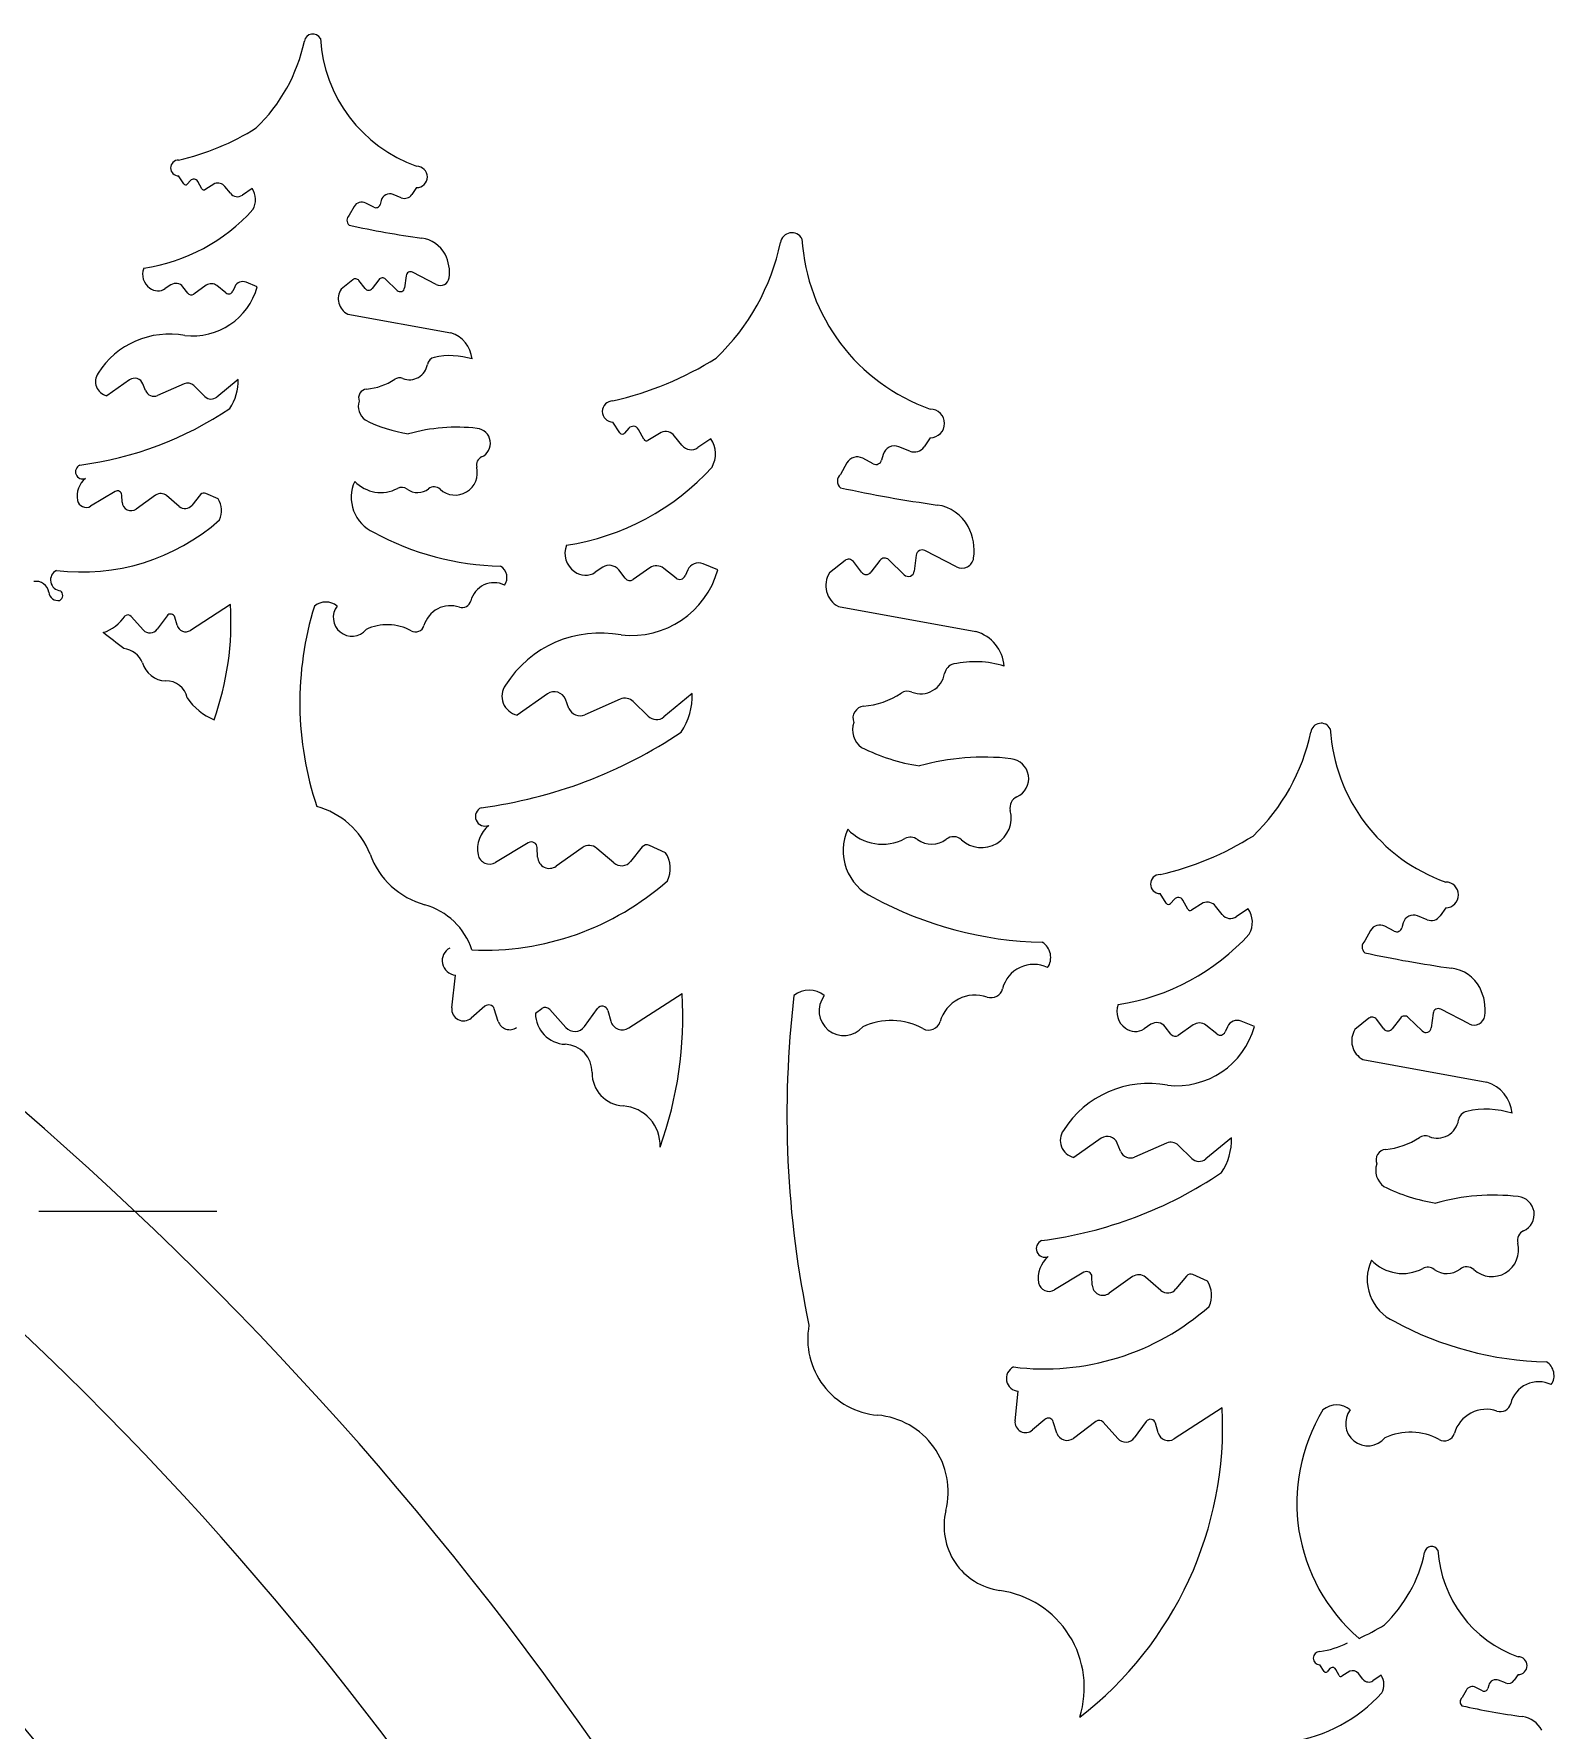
# Model space of a CAD drawing. Extents: x 0 to 545, y 0 to 410.
# Drawn here: x 417.7 to 515.5, y 241.6 to 350.7 of the extents above; entities that cross this region are included whole.
import ezdxf

# ---------------------------------------------------------------- set-up
doc = ezdxf.new("R2010")
doc.units = 0
doc.layers.add('GREEN', color=3, linetype='CONTINUOUS')
doc.layers.add('WHITE', color=7, linetype='CONTINUOUS')

msp = doc.modelspace()

# ---------------------------------------------------------------- linework, layer by layer
at = {"layer": 'GREEN', "linetype": 'CONTINUOUS'}
for p, q in [((427.315004, 341.032674), (426.983782, 341.547953)), ((427.750213, 341.249351), (427.541545, 341.014956)), ((428.47574, 340.71734), (428.213601, 341.196563)), ((429.304289, 341.051167), (428.675651, 340.66431)), ((430.314404, 340.42892), (429.958387, 340.875498)), ((431.707242, 340.741128), (431.08286, 340.313752)), ((442.29412, 340.794007), (441.992512, 340.353677)), ((438.270405, 339.57388), (437.963311, 339.021112)), ((439.538801, 339.536572), (439.034903, 339.801727)), ((440.018161, 339.977681), (439.947073, 339.714621)), ((441.309246, 340.14658), (440.781511, 340.358369)), ((441.619144, 335.132624), (441.521278, 334.354084)), ((443.558812, 334.562334), (442.03316, 335.350511)), ((426.491268, 334.542121), (426.127896, 334.299872)), ((427.568694, 334.010824), (427.261371, 334.413522)), ((428.761222, 334.511668), (427.959098, 333.950182)), ((430.028195, 334.023957), (429.444498, 334.490087)), ((430.592914, 334.415255), (430.467051, 334.131285)), ((432.044993, 334.420643), (431.330145, 334.712346)), ((438.179507, 334.867177), (437.432374, 334.267926)), ((438.977804, 334.302744), (438.584808, 334.817704)), ((439.864625, 334.875716), (439.432171, 334.303761)), ((441.039952, 334.184511), (440.290452, 334.908807)), ((437.859038, 332.653151), (444.498108, 331.44813)), ((423.834097, 328.433904), (422.358695, 327.410958)), ((430.808169, 328.456822), (429.443287, 327.326529)), ((424.86455, 327.73801), (424.688993, 328.176904)), ((427.335404, 328.177346), (425.623299, 327.427284)), ((428.679442, 327.358996), (427.964282, 328.061704)), ((455.359674, 325.028741), (454.918044, 325.715779)), ((455.939953, 325.317644), (455.661729, 325.005118)), ((456.907323, 324.608296), (456.557803, 325.24726)), ((458.012054, 325.053398), (457.17387, 324.537589)), ((459.358875, 324.223736), (458.884184, 324.819173)), ((461.215992, 324.640013), (460.383482, 324.070179)), ((474.018664, 323.847282), (473.315017, 324.129668)), ((475.331829, 324.710518), (474.929685, 324.123411)), ((469.966875, 323.083683), (469.557417, 322.346659)), ((471.65807, 323.033939), (470.986206, 323.387479)), ((472.297216, 323.622084), (472.202433, 323.271338)), ((422.901313, 321.250579), (421.326431, 320.308897)), ((423.351606, 320.565669), (423.332776, 321.017594)), ((425.507942, 321.01726), (424.252378, 320.124415)), ((427.02379, 320.283897), (426.211178, 320.984425)), ((428.402659, 321.049746), (427.8392, 320.356258)), ((429.51959, 320.772581), (428.743132, 321.129111)), ((461.666327, 316.212699), (460.713196, 316.601637)), ((469.845678, 316.808078), (468.849501, 316.009077)), ((470.910074, 316.055501), (470.38608, 316.742114)), ((472.092503, 316.819464), (471.515897, 316.056857)), ((473.659605, 315.897858), (472.660271, 316.863585)), ((474.431861, 317.162007), (474.301372, 316.123954)), ((477.018085, 316.401622), (474.983882, 317.452524)), ((454.26136, 316.37467), (453.776863, 316.051672)), ((455.697927, 315.666274), (455.288164, 316.203205)), ((457.287965, 316.334067), (456.218466, 315.585418)), ((458.977262, 315.683785), (458.199, 316.305292)), ((459.730221, 316.205515), (459.562403, 315.82689)), ((424.719359, 312.34023), (423.933411, 313.216863)), ((426.237806, 313.254535), (425.605633, 312.385475)), ((426.884243, 312.64807), (426.743713, 313.161964)), ((430.317189, 313.977631), (427.743749, 312.318974)), ((469.418387, 313.856043), (478.27048, 312.249349)), ((450.718465, 308.230381), (448.751262, 306.866454)), ((452.092403, 307.302523), (451.858326, 307.887715)), ((455.386875, 307.888304), (453.104067, 306.888221)), ((457.178925, 306.797171), (456.225378, 307.734115)), ((460.017227, 308.260938), (458.197385, 306.753881)), ((449.474753, 298.652615), (447.37491, 297.397039)), ((450.075143, 297.739402), (450.050036, 298.341968)), ((452.950258, 298.341523), (451.276173, 297.151063)), ((454.971389, 297.363706), (453.887906, 298.297743)), ((456.809881, 298.384838), (456.058602, 297.460187)), ((458.299122, 298.015284), (457.263845, 298.490657)), ((490.506148, 294.767363), (490.108681, 295.385697)), ((491.028399, 295.027375), (490.777997, 294.746102)), ((491.899032, 294.388962), (491.584464, 294.96403)), ((492.89329, 294.789555), (492.138925, 294.325326)), ((494.105429, 294.042859), (493.678207, 294.578752)), ((495.776834, 294.417508), (495.027575, 293.904657)), ((505.749936, 293.501372), (505.664631, 293.1857)), ((507.299239, 293.70405), (506.665957, 293.958197)), ((508.481088, 294.480962), (508.119158, 293.952566)), ((503.652629, 293.016811), (503.284117, 292.353489)), ((505.174704, 292.972041), (504.570027, 293.290227)), ((444.555439, 288.040642), (444.786358, 290.146627)), ((446.678527, 288.137739), (445.81079, 287.383514)), ((455.931334, 286.743807), (459.362588, 288.95535)), ((447.543676, 287.16559), (447.290765, 287.965334)), ((449.931828, 287.687048), (450.340066, 287.991866)), ((450.850884, 287.940993), (451.898814, 286.772149)), ((453.080513, 286.832476), (453.92341, 287.991223)), ((454.597952, 287.867795), (454.785326, 287.182603)), ((489.517665, 286.978699), (489.081618, 286.688001)), ((492.24161, 286.942157), (491.279061, 286.268372)), ((496.182135, 286.832925), (495.324317, 287.18297)), ((503.543552, 287.368766), (502.646992, 286.649666)), ((504.501508, 286.691447), (504.029913, 287.309399)), ((505.565694, 287.379014), (505.046749, 286.692667)), ((506.976086, 286.549568), (506.076685, 287.418723)), ((507.671116, 287.687303), (507.553676, 286.753055)), ((509.998718, 287.002955), (508.167935, 287.948767)), ((490.810576, 286.341143), (490.441789, 286.824381)), ((493.761977, 286.356903), (493.061541, 286.916259)), ((494.43964, 286.82646), (494.288604, 286.485697)), ((503.158989, 284.711935), (511.125873, 283.265911)), ((486.329059, 279.648839), (484.558577, 278.421304)), ((487.565604, 278.813767), (487.354935, 279.340439)), ((490.530629, 279.340969), (488.476102, 278.440895)), ((494.697946, 279.67634), (493.060087, 278.319989)), ((492.143473, 278.35895), (491.285281, 279.2022)), ((485.209719, 271.02885), (483.31986, 269.898831)), ((485.75007, 270.206958), (485.727474, 270.749267)), ((488.337673, 270.748867), (486.830997, 269.677452)), ((490.156692, 269.868831), (489.181557, 270.709465)), ((491.811334, 270.78785), (491.135183, 269.955664)), ((493.151651, 270.455252), (492.219902, 270.883087)), ((480.782337, 261.478074), (480.990163, 263.37346)), ((494.10877, 262.301311), (491.020642, 260.310923)), ((482.693116, 261.565461), (481.912153, 260.886658)), ((483.47175, 260.690527), (483.24413, 261.410296)), ((485.988501, 261.434175), (484.534252, 260.348336)), ((487.391374, 260.33643), (486.448237, 261.38839)), ((489.213511, 261.433597), (488.454903, 260.390724)), ((489.989235, 260.705839), (489.820598, 261.322511)), ((500.662594, 245.353959), (500.386575, 245.783358)), ((501.025268, 245.534523), (500.851378, 245.339194)), ((501.629874, 245.09118), (501.411424, 245.490533)), ((502.320331, 245.36937), (501.796466, 245.046989)), ((503.162094, 244.850831), (502.865412, 245.222979)), ((504.322792, 245.111004), (503.802473, 244.754858)), ((511.248557, 244.474798), (511.189318, 244.255582)), ((512.324462, 244.615547), (511.884683, 244.792038)), ((513.145191, 245.155069), (512.89385, 244.788128)), ((509.792094, 244.138298), (509.536183, 243.677657)), ((510.849091, 244.107208), (510.429176, 244.32817))]:
    msp.add_line(p, q, dxfattribs=at)
for centre, radius, start, end in [((424.447443, 352.47357), 10.862281, -46.181038, -12.023306), ((435.615289, 350.132719), 0.549435, 27.233984, 171.824391), ((445.406352, 350.95446), 9.32, -176.491789, -109.50751), ((423.39744, 358.281382), 16.113762, -77.140333, -57.866326), ((426.983782, 342.059868), 0.511916, 90, 270), ((442.29412, 341.481728), 0.687721, -90, 90), ((427.435, 341.109807), 0.142649, -147.266988, -41.67688), ((427.963304, 341.059648), 0.285297, 28.679036, 138.323121), ((428.600889, 340.785797), 0.142649, -151.320963, -58.392283), ((429.512222, 340.519809), 0.570594, 38.562356, 111.371596), ((430.760569, 340.784609), 0.570594, -141.437644, -55.609256), ((430.645095, 340.014113), 1.287131, -29.500855, 34.390744), ((440.568996, 339.828827), 0.570594, 68.133508, 164.87796), ((422.955533, 347.360156), 11.886599, -81.365022, -42.170083), ((438.769194, 339.296775), 0.570594, 62.24632, 150.945396), ((439.671655, 339.789048), 0.285297, -117.75368, -15.12204), ((441.521761, 340.676122), 0.570594, -111.866492, -34.409557), ((438.241727, 338.696992), 0.427281, 130.662158, 227.833997), ((451.196966, 399.201545), 62.246103, -102.282811, -97.909997), ((442.355989, 335.569607), 1.997079, 28.070356, 82.090003), ((451.53626, 340.283269), 14.483042, -46.181038, -12.023306), ((466.426721, 337.162135), 0.73258, 27.233984, 171.824391), ((479.481471, 338.25779), 12.426667, -176.491789, -109.50751), ((441.925106, 335.339823), 2.485404, -8.122627, 28.070356), ((425.74654, 335.219867), 1.078725, 158.894959, 235.066713), ((438.358011, 334.644622), 0.285297, 37.349349, 128.731941), ((440.092195, 334.703651), 0.285297, 45.979784, 142.907163), ((441.902213, 335.09704), 0.285297, 62.67839, 172.835224), ((443.820706, 335.069275), 0.570594, -117.32161, -8.122627), ((425.653133, 335.012017), 0.855891, -127.775684, -56.309932), ((426.807777, 334.067358), 0.570594, 37.349349, 123.690067), ((427.862659, 335.596248), 4.344418, -96.40415, -15.700061), ((427.795491, 334.183906), 0.285297, -142.650651, -55.007979), ((429.088436, 334.04422), 0.570594, 51.389747, 124.99202), ((430.206226, 334.246891), 0.285297, -128.610253, -23.904259), ((431.114565, 334.184044), 0.570594, 67.801429, 156.095741), ((438.38886, 333.656898), 1.134998, 147.428512, 242.172979), ((439.204601, 334.475826), 0.285297, -142.650651, -37.092838), ((441.238208, 334.389667), 0.285297, -134.020215, -7.164777), ((426.374811, 325.960373), 5.412366, 79.317532, 147.670982), ((443.938719, 329.602821), 1.928233, 5.097594, 73.135779), ((443.546632, 329.320885), 0.570594, 102.506458, 170.510143), ((444.446788, 325.262706), 4.727408, 72.614617, 102.506458), ((450.136256, 348.027019), 21.485016, -77.140333, -57.866326), ((422.565984, 328.320436), 0.932801, 145.050138, 257.160427), ((424.15921, 327.964991), 0.570594, 21.80141, 124.73486), ((427.688957, 328.332235), 3.121699, -33.858823, 2.287277), ((438.714196, 331.779689), 3.958086, -84.71311, -56.77338), ((441.195695, 327.991403), 0.570594, 68.467157, 123.22662), ((441.83328, 329.60729), 1.166531, -111.532843, -9.489857), ((425.394334, 327.949924), 0.570594, -158.198591, -66.342091), ((427.56437, 327.654706), 0.570594, 45.503167, 113.657909), ((429.079354, 327.765995), 0.570594, -134.496833, -50.370995), ((439.131481, 327.270275), 0.570594, 95.28689, 201.302312), ((417.680029, 345.348452), 22.59554, -82.486281, -56.104048), ((439.614487, 326.717107), 1.07195, 161.176043, 233.867963), ((454.918044, 326.398333), 0.682554, 90, 270), ((475.331829, 325.62748), 0.916962, -90, 90), ((443.223373, 334.302174), 9.455284, -116.649274, -98.83854), ((444.86318, 313.939576), 11.445336, 83.38074, 105.676621), ((446.077433, 324.352086), 0.962285, -65.735397, 83.731883), ((456.224074, 325.064707), 0.380396, 28.679036, 138.323121), ((272.73906, 114.484389), 210.004157, -5.464915, 185.464915), ((455.519669, 325.131586), 0.190198, -147.266989, -41.676879), ((457.074187, 324.699572), 0.190198, -151.320963, -58.392284), ((458.289298, 324.344921), 0.760792, 38.562356, 111.371596), ((459.953761, 324.697988), 0.760792, -141.437644, -55.609256), ((459.799796, 323.670659), 1.716175, -29.500855, 34.390744), ((473.031664, 323.423612), 0.760792, 68.133508, 164.87796), ((474.302017, 324.553338), 0.760792, -111.866492, -34.409557), ((420.816287, 322.520266), 0.463694, 113.0543, 292.334503), ((446.707371, 322.954625), 0.570594, 114.264603, 194.472029), ((470.631927, 322.71421), 0.760792, 62.24632, 150.945396), ((471.835209, 323.370574), 0.380396, -117.75368, -15.12204), ((421.951787, 320.939617), 1.498914, 129.791067, 190.025261), ((440.552673, 320.869506), 2.467022, 155.252047, 245.487238), ((439.988331, 323.503514), 2.31804, -136.308477, -62.202347), ((444.766971, 322.453814), 1.433393, -132.440725, 14.472029), ((449.547046, 333.465384), 15.848799, -81.365022, -42.170083), ((469.928638, 321.914498), 0.569708, 130.662158, 227.833998), ((423.047726, 321.005717), 0.285297, 2.385944, 120.876813), ((425.838614, 320.552252), 0.570594, 49.236395, 125.417055), ((428.624082, 320.86984), 0.285297, 65.336604, 140.906141), ((428.401275, 320.014192), 1.351215, -25.916383, 34.143297), ((441.335447, 320.948228), 0.570594, 53.607371, 117.797652), ((442.357408, 322.334757), 1.151866, -126.392628, -52.136374), ((443.414627, 320.97492), 0.570594, 47.559275, 127.863625), ((487.202291, 402.587235), 82.994804, -102.282811, -97.909997), ((421.033605, 320.798622), 0.570594, -167.865852, -59.123187), ((423.921705, 320.589424), 0.570594, -177.614056, -54.582944), ((427.396354, 320.716071), 0.570594, -130.763605, -39.093859), ((475.414321, 317.744651), 2.662772, 28.070356, 82.090003), ((420.778382, 329.402639), 13.330218, -97.132489, -48.46929), ((448.07014, 334.31618), 17.865253, -118.560095, -91.209524), ((474.83981, 317.438273), 3.313872, -8.122627, 28.070356), ((453.268389, 317.278332), 1.4383, 158.894959, 235.066713), ((474.809286, 317.114563), 0.380396, 62.67839, 172.835224), ((447.23729, 315.717854), 0.866572, -34.308057, 58.270418), ((454.683371, 315.741653), 0.760792, 37.349349, 123.690067), ((457.724251, 315.710802), 0.760792, 51.389747, 124.99202), ((460.425755, 315.897235), 0.760792, 67.801429, 156.095741), ((470.083683, 316.511338), 0.380396, 37.349349, 128.731941), ((472.395929, 316.590044), 0.380396, 45.979784, 142.907163), ((477.367277, 317.077543), 0.760792, -117.32161, -8.122627), ((417.832521, 314.66967), 0.800343, 6.993983, 101.137129), ((419.439253, 315.560479), 0.691521, 117.19191, 265.501622), ((447.278355, 313.838072), 1.546323, 64.128686, 165.956583), ((453.143846, 317.001198), 1.141188, -127.775684, -56.309932), ((456.089882, 317.780174), 5.792557, -96.40415, -15.700061), ((456.000323, 315.897051), 0.380396, -142.650651, -55.007979), ((459.214636, 315.98103), 0.380396, -128.610253, -23.904259), ((470.124815, 315.194374), 1.51333, 147.428512, 242.172979), ((471.212471, 316.286277), 0.380396, -142.650651, -37.092838), ((473.923947, 316.171399), 0.380396, -134.020215, -7.164777), ((419.225089, 314.840508), 0.602666, -173.006017, -79.337172), ((419.15816, 314.575421), 0.37267, -61.391906, 52.501994), ((445.224708, 314.351757), 0.570594, -108.843011, -14.043417), ((421.217569, 314.851157), 2.826532, -71.323634, -34.381383), ((423.720988, 313.026415), 0.285297, 41.877869, 126.747471), ((426.46852, 313.086709), 0.285297, 15.294276, 143.967065), ((411.787564, 312.841139), 18.564445, -19.739662, 3.50977), ((455.859264, 307.66511), 21.077973, 162.855269, 198.444851), ((436.449556, 312.988715), 1.152037, 50.57473, 129.42527), ((438.125876, 313.14614), 1.195391, 142.211763, 319.892189), ((444.467688, 312.133486), 1.773293, 71.156989, 163.850936), ((272.73906, 114.484389), 247.783046, 52.536131, 52.923504), ((425.144206, 312.721127), 0.570594, -138.12213, -36.032935), ((427.434629, 312.79858), 0.570594, -164.705724, -57.19704), ((440.402355, 309.500626), 3.181758, 61.091505, 115.348906), ((442.216288, 312.785408), 0.570594, -118.908495, -16.149064), ((454.106083, 304.93234), 7.216488, 79.317532, 147.670982), ((477.524628, 309.788937), 2.570977, 5.097594, 73.135779), ((423.255611, 309.655773), 1.51648, 22.307836, 82.413205), ((426.22729, 310.70195), 1.63775, -163.302822, -92.764696), ((477.001845, 309.413023), 0.760792, 102.506458, 170.510143), ((478.202053, 304.002117), 6.30321, 72.614617, 102.506458), ((426.224088, 307.742845), 1.325431, 9.808928, 93.278171), ((449.027647, 308.079091), 1.243735, 145.050138, 257.160427), ((474.717375, 309.794896), 1.555375, -111.532843, -9.489857), ((430.803699, 310.252326), 3.99141, -145.099847, -112.735535), ((451.151948, 307.605164), 0.760792, 21.80141, 124.73486), ((455.692162, 307.19145), 0.760792, 45.503167, 113.657909), ((455.858279, 308.094823), 4.162265, -33.858823, 2.287277), ((470.558596, 312.691428), 5.277449, -84.71311, -56.77338), ((473.867262, 307.640381), 0.760792, 68.467157, 123.22662), ((452.79878, 307.585074), 0.760792, -158.198591, -66.342091), ((457.712141, 307.339836), 0.760792, -134.496833, -50.370995), ((471.114976, 306.678875), 0.760792, 95.28689, 201.302312), ((442.513041, 330.783112), 30.127387, -82.486281, -56.104048), ((471.758985, 305.941319), 1.429266, 161.176043, 233.867963), ((487.065075, 308.496438), 13.034738, -46.181038, -12.023306), ((500.466491, 305.687417), 0.659322, 27.233984, 171.824391), ((512.215765, 306.673507), 11.184, -176.491789, -109.50751), ((476.570833, 316.054741), 12.607045, -116.649274, -98.83854), ((478.757242, 288.904611), 15.260448, 83.38074, 105.676621), ((480.376246, 302.787957), 1.283047, -65.735397, 83.731883), ((481.216164, 300.924676), 0.760792, 114.264603, 194.472029), ((434.503824, 296.009209), 5.169193, 21.845759, 74.742963), ((446.694718, 300.34553), 0.618258, 113.0543, 292.334503), ((478.628964, 300.256927), 1.91119, -132.440725, 14.472029), ((448.208718, 298.237999), 1.998552, 129.791067, 190.025261), ((473.0099, 298.144517), 3.289363, 155.252047, 245.487238), ((472.257443, 301.656528), 3.09072, -136.308477, -62.202347), ((474.053598, 298.24948), 0.760792, 53.607371, 117.797652), ((476.825838, 298.285069), 0.760792, 47.559275, 127.863625), ((485.805071, 315.465813), 19.336514, -77.140333, -57.866326), ((444.201614, 299.691535), 5.205911, -160.25401, -105.332284), ((446.984476, 298.050006), 0.760792, -167.865852, -59.123187), ((449.66997, 298.326132), 0.380396, 2.385945, 120.876813), ((453.391155, 297.721511), 0.760792, 49.236395, 125.417055), ((457.105111, 298.144963), 0.380396, 65.336604, 140.906141), ((456.808036, 297.004099), 1.80162, -25.916383, 34.143297), ((475.416213, 300.098185), 1.535821, -126.392628, -52.136374), ((450.835276, 297.771074), 0.760792, -177.614056, -54.582945), ((455.468141, 297.939937), 0.760792, -130.763605, -39.093859), ((446.644179, 309.522028), 17.773624, -92.558891, -48.46929), ((490.108681, 295.999996), 0.614299, 90, 270), ((508.481088, 295.306228), 0.825266, -90, 90), ((441.60025, 290.367064), 4.474741, 18.219463, 74.114129), ((483.033189, 316.073416), 23.820337, -118.560095, -91.209524), ((490.650143, 294.859923), 0.171178, -147.266988, -41.676879), ((491.284108, 294.799733), 0.342356, 28.679036, 138.323121), ((493.142809, 294.151925), 0.684713, 38.562356, 111.371596), ((492.04921, 294.471111), 0.171178, -151.320963, -58.392283), ((494.640826, 294.469685), 0.684713, -141.437644, -55.609256), ((494.502257, 293.545089), 1.544558, -29.500854, 34.390744), ((506.410939, 293.322747), 0.684713, 68.133508, 164.87796), ((507.554257, 294.339501), 0.684713, -111.866492, -34.409557), ((485.274782, 302.360342), 14.263919, -81.365022, -42.170083), ((504.251176, 292.684285), 0.684713, 62.24632, 150.945396), ((505.33413, 293.275012), 0.342356, -117.75368, -15.12204), ((444.858673, 291.065815), 0.922028, 117.19191, 265.501622), ((481.922722, 291.275647), 1.155429, -34.308057, 58.270418), ((503.618215, 291.964545), 0.512737, 130.662158, 227.833998), ((519.164503, 364.570008), 74.695323, -102.282811, -97.909997), ((481.977475, 288.769272), 2.061764, 64.128686, 165.956583), ((508.55533, 288.211682), 2.396495, 28.070356, 82.090003), ((467.539076, 287.636796), 1.536049, 50.57473, 129.42527), ((479.239279, 289.454185), 0.760792, -108.843011, -14.043417), ((508.03827, 287.935942), 2.982485, -8.122627, 28.070356), ((445.311699, 287.957719), 0.760792, 173.742591, 310.996732), ((446.928073, 287.850636), 0.380396, 17.54906, 130.996731), ((450.567653, 287.687062), 0.380396, 41.87787, 126.747471), ((454.231029, 287.767455), 0.380396, 15.294276, 143.967065), ((434.656421, 287.440028), 24.752594, -19.739662, 3.50977), ((531.288862, 281.153913), 65.178084, 173.242434, 191.976863), ((469.77417, 287.846696), 1.593855, 142.211763, 319.892189), ((478.229919, 286.49649), 2.364391, 71.156989, 163.850936), ((488.623991, 287.791995), 1.29447, 158.894959, 235.066713), ((448.26906, 287.394986), 0.760792, -162.45094, -53.252529), ((451.93908, 287.700876), 2.007299, -179.605305, -92.340111), ((455.519174, 287.383282), 0.760792, -164.705724, -57.19704), ((472.809476, 282.986011), 4.242344, 61.091505, 115.348906), ((475.228052, 287.36572), 0.760792, -118.908495, -16.149064), ((489.897476, 286.408984), 0.684713, 37.349349, 123.690067), ((492.634267, 286.381218), 0.684713, 51.389747, 124.99202), ((495.065621, 286.549008), 0.684713, 67.801429, 156.095741), ((503.757756, 287.1017), 0.342356, 37.34935, 128.731941), ((505.838778, 287.172536), 0.342356, 45.979784, 142.907163), ((508.010799, 287.644603), 0.342356, 62.67839, 172.835224), ((510.312991, 287.611285), 0.684713, -117.32161, -8.122627), ((452.465276, 287.280012), 0.760792, -138.122131, -36.032935), ((488.511902, 287.542574), 1.027069, -127.775684, -56.309932), ((491.163335, 288.243653), 5.213301, -96.40415, -15.700061), ((491.082732, 286.548842), 0.342356, -142.650651, -55.00798), ((493.975614, 286.624423), 0.342356, -128.610253, -23.904259), ((503.794775, 285.916432), 1.361997, 147.428512, 242.172979), ((504.773665, 286.899145), 0.342356, -142.650651, -37.092838), ((507.213993, 286.795755), 0.342356, -134.020215, -7.164776), ((451.783788, 283.90079), 1.795958, -0.825363, 87.659889), ((455.700307, 283.844368), 2.120967, 179.174637, 266.403781), ((489.377916, 276.680602), 6.494839, 79.317532, 147.670982), ((510.454606, 281.05154), 2.313879, 5.097594, 73.135779), ((455.407372, 279.18339), 2.549206, -2.326323, 86.403781), ((511.064289, 275.843401), 5.672889, 72.614617, 102.506458), ((507.928079, 281.056902), 1.399837, -111.532843, -9.489857), ((509.984102, 280.713216), 0.684713, 102.506458, 170.510143), ((484.807324, 279.512678), 1.119362, 145.050138, 257.160427), ((486.719195, 279.086143), 0.684713, 21.80141, 124.73486), ((490.805387, 278.713801), 0.684713, 45.503167, 113.657909), ((490.954892, 279.526836), 3.746038, -33.858823, 2.287277), ((504.185178, 283.663781), 4.749704, -84.71311, -56.77338), ((507.162977, 279.117839), 0.684713, 68.467157, 123.22662), ((488.201344, 279.068063), 0.684713, -158.198591, -66.342091), ((492.623368, 278.847348), 0.684713, -134.496833, -50.370995), ((504.68592, 278.252484), 0.684713, 95.28689, 201.302312), ((478.944178, 299.946297), 27.114649, -82.486281, -56.104048), ((505.265528, 277.588683), 1.28634, 161.176043, 233.867963), ((509.596191, 286.690763), 11.346341, -116.649274, -98.83854), ((511.563959, 262.255646), 13.734403, 83.38074, 105.676621), ((513.021063, 274.750657), 1.154743, -65.735397, 83.731883), ((482.707688, 272.552473), 0.556432, 113.0543, 292.334503), ((511.448509, 272.472731), 1.720071, -132.440725, 14.472029), ((513.776989, 273.073704), 0.684713, 114.264603, 194.472029), ((484.070288, 270.655695), 1.798697, 129.791067, 190.025261), ((506.391351, 270.571562), 2.960426, 155.252047, 245.487238), ((505.71414, 273.732371), 2.781648, -136.308477, -62.202347), ((485.385414, 270.735015), 0.342356, 2.385944, 120.876813), ((488.734481, 270.190856), 0.684713, 49.236395, 125.417055), ((492.077042, 270.571962), 0.342356, 65.336604, 140.906141), ((507.330679, 270.666028), 0.684713, 53.607371, 117.797653), ((508.557033, 272.329862), 1.382239, -126.392628, -52.136374), ((509.825695, 270.698058), 0.684713, 47.559275, 127.863625), ((482.96847, 270.486501), 0.684713, -167.865852, -59.123187), ((486.43419, 270.235463), 0.684713, -177.614056, -54.582945), ((490.603768, 270.387439), 0.684713, -130.763605, -39.093859), ((491.809673, 269.545185), 1.621458, -25.916383, 34.143297), ((482.662202, 280.811321), 15.996262, -97.132489, -48.46929), ((472.356023, 266.730417), 4.909236, 169.460589, 265.204279), ((515.412312, 286.70757), 21.438304, -118.560095, -91.209524), ((514.412891, 264.389579), 1.039886, -34.308057, 58.270417), ((481.055247, 264.200729), 0.829825, 117.19191, 265.501622), ((514.462169, 262.133841), 1.855588, 64.128686, 165.956583), ((471.531498, 256.902608), 4.9531, -13.967392, 85.204279), ((470.473025, 261.137171), 23.664397, -52.302479, 2.819733), ((510.389279, 256.194525), 11.48426, 148.573395, 229.345347), ((501.46761, 261.114612), 1.382445, 50.57473, 129.42527), ((503.479194, 261.303523), 1.434469, 142.211763, 319.892189), ((511.089369, 260.088337), 2.127952, 71.156989, 163.850936), ((511.997793, 262.750263), 0.684713, -108.843011, -14.043417), ((481.46297, 261.403443), 0.684713, 173.742591, 310.996732), ((482.917707, 261.307068), 0.342356, 17.54906, 130.996731), ((486.193329, 261.159852), 0.342356, 41.87787, 126.747471), ((489.490367, 261.232205), 0.342356, 15.294276, 143.967065), ((506.210969, 256.928906), 3.818109, 61.091505, 115.348906), ((484.124596, 260.896983), 0.684713, -162.45094, -53.252529), ((487.90119, 260.793506), 0.684713, -138.122131, -36.032935), ((490.649698, 260.88645), 0.684713, -164.705724, -57.19704), ((508.387688, 260.870644), 0.684713, -118.908495, -16.149064), ((480.393606, 254.698393), 4.179016, 166.032608, 262.023978), ((507.579498, 252.93733), 0.457863, 27.233984, 171.824391), ((515.738717, 253.622114), 7.766667, -176.491789, -109.50751), ((498.27296, 254.888039), 9.051901, -46.181038, -12.023306), ((478.939556, 244.320777), 6.299971, -17.629945, 82.023978), ((497.397957, 259.727882), 13.428135, -65.777329, -57.866326), ((500.386575, 246.209954), 0.426596, 90, 270), ((499.640969, 252.047151), 5.461733, -82.153788, -62.499212), ((501.202843, 245.376438), 0.237748, 28.679036, 138.32312), ((513.145191, 245.728171), 0.573101, -90, 90), ((500.76259, 245.418237), 0.118874, -147.266988, -41.67688), ((501.734164, 245.148228), 0.118874, -151.320963, -58.392283), ((502.493608, 244.926571), 0.475495, 38.562356, 111.371596), ((503.533898, 245.147238), 0.475495, -141.437644, -55.609256), ((503.43767, 244.505158), 1.072609, -29.500855, 34.390744), ((510.207752, 243.907377), 0.475495, 62.24632, 150.945396), ((511.707587, 244.350753), 0.475495, 68.133508, 164.87796), ((512.501558, 245.056832), 0.475495, -111.866492, -34.409557), ((497.029701, 250.626861), 9.905499, -81.365022, -42.170083), ((509.768196, 243.407557), 0.356067, 130.662158, 227.833998), ((510.959803, 244.317604), 0.237748, -117.75368, -15.12204), ((520.564229, 293.828018), 51.871752, -102.282811, -97.909997), ((513.196748, 240.801403), 1.664233, 28.070356, 82.090003)]:
    msp.add_arc(centre, radius, start, end, dxfattribs=at)
at = {"layer": 'WHITE', "linetype": 'CONTINUOUS'}
msp.add_line((417.985321, 274.960678), (429.443281, 274.960678), dxfattribs=at)
for centre, radius, start, end in [((272.73906, 114.484389), 220.635051, -5.200854, 185.200854), ((258.897493, 108.384606), 206.87189, 1.689657, 41.703528)]:
    msp.add_arc(centre, radius, start, end, dxfattribs=at)

doc.saveas('drawing.dxf')
